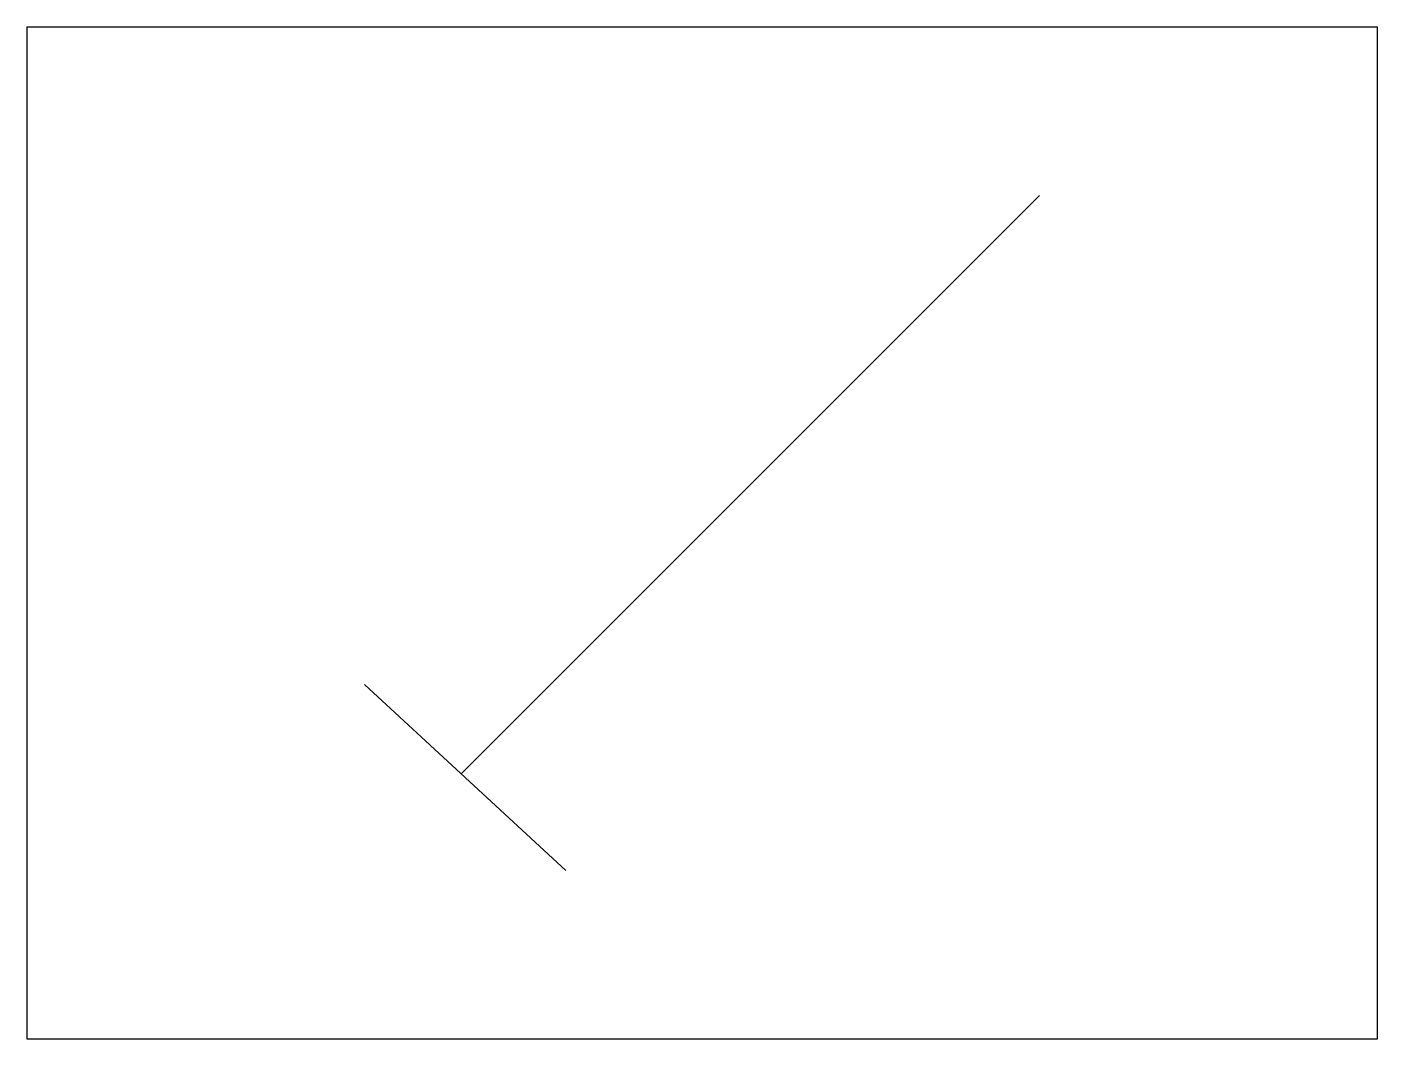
# Model space of a CAD drawing. Extents: x -2 to 2, y -1.5 to 1.5.
import ezdxf

# ---------------------------------------------------------------- set-up
doc = ezdxf.new("R2010")
doc.units = 0
doc.layers.get('0').update_dxf_attribs({"linetype": 'CONTINUOUS'})

msp = doc.modelspace()

# ---------------------------------------------------------------- linework, layer by layer
at = {"color": 0}
for p, q in [((-0.7136, -0.7136), (1, 1)), ((-0.403, -1), (-1, -0.4494))]:
    msp.add_line(p, q, dxfattribs=at)
at = {"color": 0, "linetype": 'CONTINUOUS', "flags": 128}
msp.add_lwpolyline([(2, -1.5), (-2, -1.5), (-2, 1.5), (2, 1.5)], close=True, dxfattribs=at)

doc.saveas('drawing.dxf')
